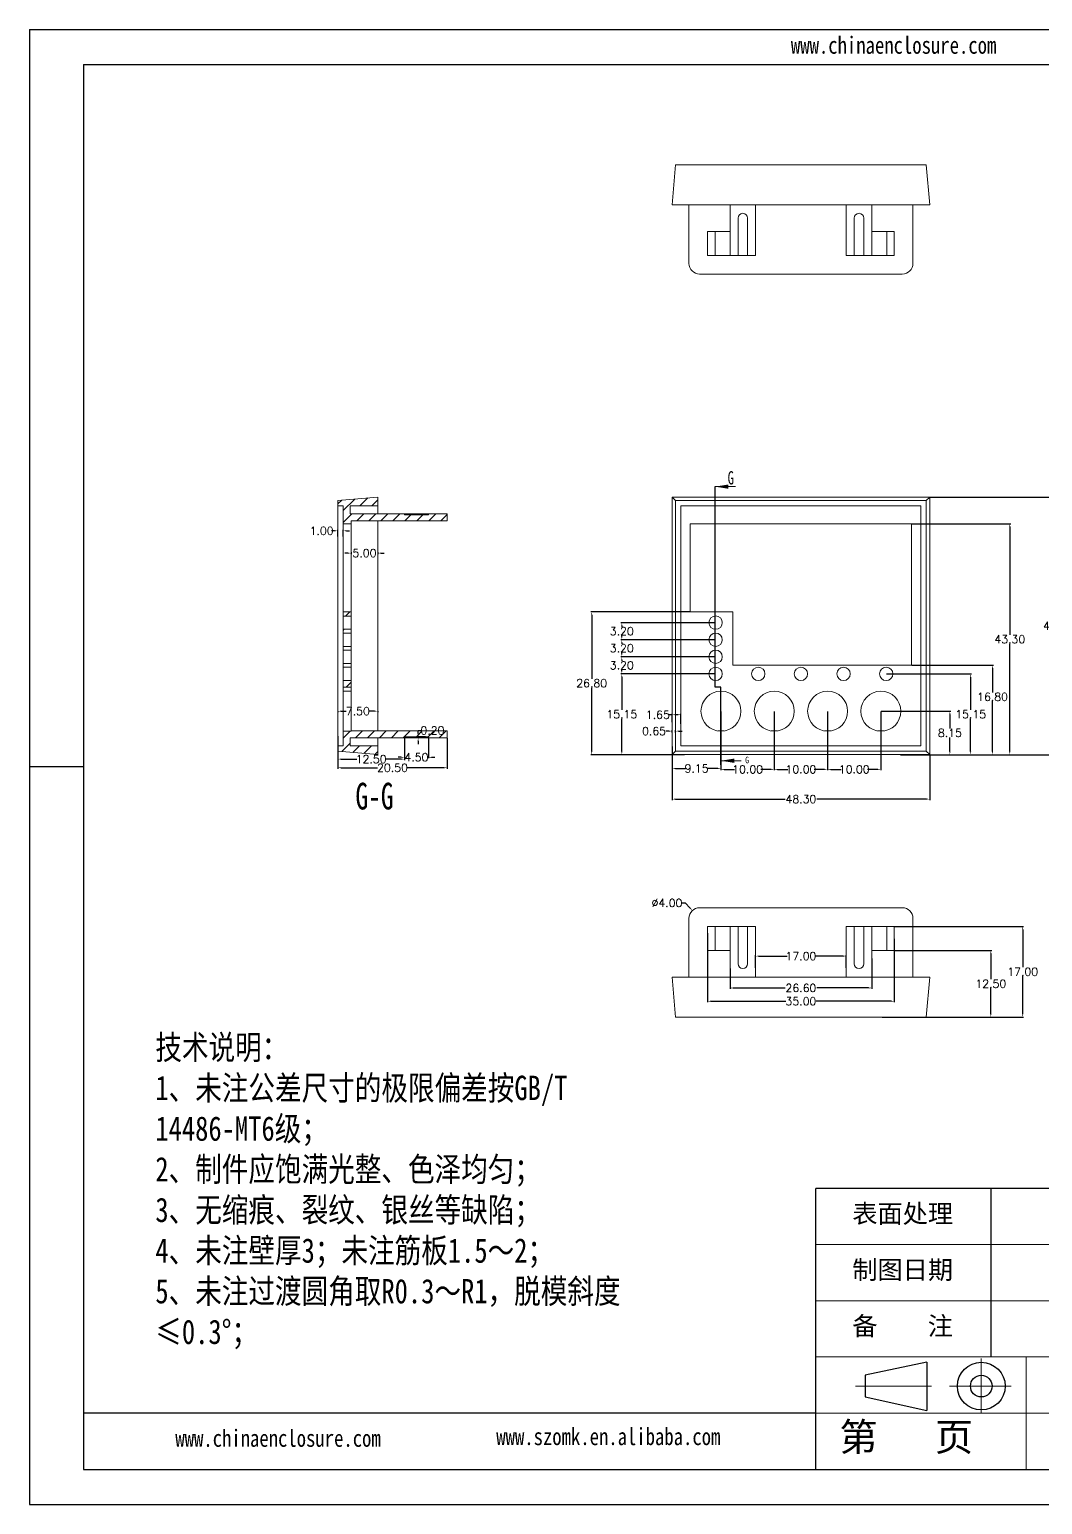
# Model space of a CAD drawing. Header units: inches. Extents: x 1392 to 2711, y 573 to 968.
# Drawn here: x 1993.6 to 2183.6, y 573 to 849.5 of the extents above; entities that cross this region are included whole.
import ezdxf

# ---------------------------------------------------------------- set-up
doc = ezdxf.new("R2010")
doc.units = ezdxf.units.IN
doc.linetypes.add('CENTER2', pattern=[28.575, 19.05, -3.175, 3.175, -3.175])
doc.layers.add('10', color=7, linetype='Continuous')
doc.layers.add('文字', color=81, linetype='Continuous')
for name, color, linetype, lineweight in [('粗实线', 7, 'Continuous', 30), ('细实线', 3, 'Continuous', 9), ('细点划线', 2, 'CENTER2', 9)]:
    doc.layers.add(name, color=color, linetype=linetype, lineweight=lineweight)
doc.styles.add('SLDTEXTSTYLE6', font='TXT', dxfattribs={"width": 0.7})
doc.styles.get("Standard").update_dxf_attribs({"font": 'txt', "bigfont": 'gbcbig.shx'})
doc.styles.add('宋体', font='', dxfattribs={"width": 0.8, "height": 3.5})
doc.styles.get('宋体').set_extended_font_data('SimSun')
doc.dimstyles.new('2', dxfattribs={"dimtxt": 1.5, "dimasz": 0.6, "dimexe": 0.18, "dimexo": 0.0625, "dimgap": 0.09, "dimtad": 0, "dimtih": 1, "dimtoh": 1, "dimzin": 0, "dimdsep": 46, "dimtxsty": 'Standard', "dimcen": 0, "dimadec": 0, "dimazin": 2, "dimtfac": 1, "dimtofl": 0, "dimtmove": 0, "dimatfit": 3, "dimfxl": 1, "dimtolj": 1, "dimtzin": 0, "dimarcsym": 0})
pattern_1 = [(45, (1381.9916, 284.9232), (-2.245064, 2.245064), [])]

# ---------------------------------------------------------------- blocks, each defined once
blk = doc.blocks.new('*D310')
at = {"color": 0, "lineweight": -2, "transparency": 16777216}
for p, q in [((2114.16, 713.47), (2114.16, 705.02)), ((2162.46, 713.47), (2162.46, 705.02)), ((2114.76, 705.2), (2135.35, 705.2)), ((2161.86, 705.2), (2141.28, 705.2))]:
    blk.add_line(p, q, dxfattribs=at)
at = {"color": 0, "transparency": 16777216}
for points in [[(2114.76, 705.3), (2114.76, 705.1), (2114.16, 705.2)], [(2161.86, 705.3), (2161.86, 705.1), (2162.46, 705.2)]]:
    blk.add_solid(points, dxfattribs=at)
at = {"layer": 'Defpoints', "color": 0, "transparency": 16777216}
for p in [(2114.16, 713.53), (2162.46, 713.53), (2162.46, 705.2)]:
    blk.add_point(p, dxfattribs=at)
at = {"color": 0, "transparency": 16777216, "insert": (2138.31, 705.2), "char_height": 1.5, "attachment_point": 5}
blk.add_mtext('\\A1;48.30', dxfattribs=at)
blk = doc.blocks.new('*D311')
at = {"color": 0, "lineweight": -2, "transparency": 16777216}
for p, q in [((2123.31, 721.62), (2123.31, 710.78)), ((2114.16, 715.04), (2114.16, 710.78)), ((2114.76, 710.96), (2116.65, 710.96)), ((2122.71, 710.96), (2120.83, 710.96))]:
    blk.add_line(p, q, dxfattribs=at)
at = {"color": 0, "transparency": 16777216}
for points in [[(2114.76, 711.06), (2114.76, 710.86), (2114.16, 710.96)], [(2122.71, 711.06), (2122.71, 710.86), (2123.31, 710.96)]]:
    blk.add_solid(points, dxfattribs=at)
at = {"layer": 'Defpoints', "color": 0, "transparency": 16777216}
for p in [(2123.31, 721.68), (2114.16, 715.1), (2123.31, 710.96)]:
    blk.add_point(p, dxfattribs=at)
at = {"color": 0, "transparency": 16777216, "insert": (2118.74, 710.96), "char_height": 1.5, "attachment_point": 5}
blk.add_mtext('\\A1;9.15', dxfattribs=at)
blk = doc.blocks.new('*D312')
at = {"color": 0, "lineweight": -2, "transparency": 16777216}
for p, q in [((2123.31, 721.56), (2123.31, 710.6)), ((2133.31, 721.62), (2133.31, 710.6)), ((2123.91, 710.78), (2125.85, 710.78)), ((2132.71, 710.78), (2130.78, 710.78))]:
    blk.add_line(p, q, dxfattribs=at)
at = {"color": 0, "transparency": 16777216}
for points in [[(2123.91, 710.88), (2123.91, 710.68), (2123.31, 710.78)], [(2132.71, 710.88), (2132.71, 710.68), (2133.31, 710.78)]]:
    blk.add_solid(points, dxfattribs=at)
at = {"layer": 'Defpoints', "color": 0, "transparency": 16777216}
for p in [(2123.31, 721.62), (2133.31, 721.68), (2133.31, 710.78)]:
    blk.add_point(p, dxfattribs=at)
at = {"color": 0, "transparency": 16777216, "insert": (2128.31, 710.78), "char_height": 1.5, "attachment_point": 5}
blk.add_mtext('\\A1;10.00', dxfattribs=at)
blk = doc.blocks.new('*D313')
at = {"color": 0, "lineweight": -2, "transparency": 16777216}
for p, q in [((2133.31, 721.62), (2133.31, 710.6)), ((2143.31, 721.62), (2143.31, 710.6)), ((2133.91, 710.78), (2135.85, 710.78)), ((2142.71, 710.78), (2140.78, 710.78))]:
    blk.add_line(p, q, dxfattribs=at)
at = {"color": 0, "transparency": 16777216}
for points in [[(2133.91, 710.88), (2133.91, 710.68), (2133.31, 710.78)], [(2142.71, 710.88), (2142.71, 710.68), (2143.31, 710.78)]]:
    blk.add_solid(points, dxfattribs=at)
at = {"layer": 'Defpoints', "color": 0, "transparency": 16777216}
for p in [(2133.31, 721.68), (2143.31, 721.68), (2143.31, 710.78)]:
    blk.add_point(p, dxfattribs=at)
at = {"color": 0, "transparency": 16777216, "insert": (2138.31, 710.78), "char_height": 1.5, "attachment_point": 5}
blk.add_mtext('\\A1;10.00', dxfattribs=at)
blk = doc.blocks.new('*D314')
at = {"color": 0, "lineweight": -2, "transparency": 16777216}
for p, q in [((2143.31, 721.62), (2143.31, 710.6)), ((2153.31, 721.62), (2153.31, 710.6)), ((2143.91, 710.78), (2145.85, 710.78)), ((2152.71, 710.78), (2150.78, 710.78))]:
    blk.add_line(p, q, dxfattribs=at)
at = {"color": 0, "transparency": 16777216}
for points in [[(2143.91, 710.88), (2143.91, 710.68), (2143.31, 710.78)], [(2152.71, 710.88), (2152.71, 710.68), (2153.31, 710.78)]]:
    blk.add_solid(points, dxfattribs=at)
at = {"layer": 'Defpoints', "color": 0, "transparency": 16777216}
for p in [(2143.31, 721.68), (2153.31, 721.68), (2153.31, 710.78)]:
    blk.add_point(p, dxfattribs=at)
at = {"color": 0, "transparency": 16777216, "insert": (2148.31, 710.78), "char_height": 1.5, "attachment_point": 5}
blk.add_mtext('\\A1;10.00', dxfattribs=at)
blk = doc.blocks.new('*D315')
at = {"color": 0, "lineweight": -2, "transparency": 16777216}
for p, q in [((2113.56, 717.95), (2112.96, 717.95)), ((2114.16, 717.7), (2114.16, 718.13)), ((2114.81, 717.7), (2114.81, 718.13)), ((2115.41, 717.95), (2116.01, 717.95))]:
    blk.add_line(p, q, dxfattribs=at)
at = {"color": 0, "transparency": 16777216}
for points in [[(2113.56, 718.05), (2113.56, 717.85), (2114.16, 717.95)], [(2115.41, 718.05), (2115.41, 717.85), (2114.81, 717.95)]]:
    blk.add_solid(points, dxfattribs=at)
at = {"layer": 'Defpoints', "color": 0, "transparency": 16777216}
for p in [(2114.16, 717.95), (2114.16, 717.63), (2114.81, 717.63)]:
    blk.add_point(p, dxfattribs=at)
at = {"color": 0, "transparency": 16777216, "insert": (2110.75, 717.95), "char_height": 1.5, "attachment_point": 5}
blk.add_mtext('\\A1;0.65', dxfattribs=at)
blk = doc.blocks.new('*D316')
at = {"color": 0, "lineweight": -2, "transparency": 16777216}
for p, q in [((2114.16, 721.02), (2113.56, 721.02)), ((2114.16, 719.6), (2114.16, 721.2)), ((2115.21, 721.02), (2114.76, 721.02)), ((2115.81, 719.3), (2115.81, 721.2))]:
    blk.add_line(p, q, dxfattribs=at)
at = {"color": 0, "transparency": 16777216}
for points in [[(2114.76, 721.12), (2114.76, 720.92), (2114.16, 721.02)], [(2115.21, 721.12), (2115.21, 720.92), (2115.81, 721.02)]]:
    blk.add_solid(points, dxfattribs=at)
at = {"layer": 'Defpoints', "color": 0, "transparency": 16777216}
for p in [(2114.16, 721.02), (2114.16, 719.53), (2115.81, 719.24)]:
    blk.add_point(p, dxfattribs=at)
at = {"color": 0, "transparency": 16777216, "insert": (2111.47, 721.02), "char_height": 1.5, "attachment_point": 5}
blk.add_mtext('\\A1;1.65', dxfattribs=at)
blk = doc.blocks.new('*D317')
at = {"color": 0, "lineweight": -2, "transparency": 16777216}
for p, q in [((2153.37, 721.68), (2166.43, 721.68)), ((2166.25, 721.08), (2166.25, 718.45)), ((2166.25, 714.13), (2166.25, 716.77)), ((2157.01, 713.53), (2166.43, 713.53))]:
    blk.add_line(p, q, dxfattribs=at)
at = {"color": 0, "transparency": 16777216}
for points in [[(2166.15, 721.08), (2166.35, 721.08), (2166.25, 721.68)], [(2166.15, 714.13), (2166.35, 714.13), (2166.25, 713.53)]]:
    blk.add_solid(points, dxfattribs=at)
at = {"layer": 'Defpoints', "color": 0, "transparency": 16777216}
for p in [(2153.31, 721.68), (2166.25, 721.68), (2156.95, 713.53)]:
    blk.add_point(p, dxfattribs=at)
at = {"color": 0, "transparency": 16777216, "insert": (2166.25, 717.61), "char_height": 1.5, "attachment_point": 5}
blk.add_mtext('\\A1;8.15', dxfattribs=at)
blk = doc.blocks.new('*D318')
at = {"color": 0, "lineweight": -2, "transparency": 16777216}
for p, q in [((2162.52, 761.83), (2186.8, 761.83)), ((2186.62, 761.23), (2186.62, 738.52)), ((2186.62, 714.13), (2186.62, 736.84)), ((2157.01, 713.53), (2186.8, 713.53))]:
    blk.add_line(p, q, dxfattribs=at)
at = {"color": 0, "transparency": 16777216}
for points in [[(2186.52, 761.23), (2186.72, 761.23), (2186.62, 761.83)], [(2186.52, 714.13), (2186.72, 714.13), (2186.62, 713.53)]]:
    blk.add_solid(points, dxfattribs=at)
at = {"layer": 'Defpoints', "color": 0, "transparency": 16777216}
for p in [(2162.46, 761.83), (2186.62, 761.83), (2156.95, 713.53)]:
    blk.add_point(p, dxfattribs=at)
at = {"color": 0, "transparency": 16777216, "insert": (2186.62, 737.68), "char_height": 1.5, "attachment_point": 5}
blk.add_mtext('\\A1;48.30', dxfattribs=at)
blk = doc.blocks.new('*D319')
at = {"color": 0, "lineweight": -2, "transparency": 16777216}
for p, q in [((2154.37, 728.68), (2170.33, 728.68)), ((2170.15, 728.08), (2170.15, 721.95)), ((2170.15, 714.13), (2170.15, 720.27)), ((2159.69, 713.53), (2170.33, 713.53))]:
    blk.add_line(p, q, dxfattribs=at)
at = {"color": 0, "transparency": 16777216}
for points in [[(2170.05, 728.08), (2170.25, 728.08), (2170.15, 728.68)], [(2170.05, 714.13), (2170.25, 714.13), (2170.15, 713.53)]]:
    blk.add_solid(points, dxfattribs=at)
at = {"layer": 'Defpoints', "color": 0, "transparency": 16777216}
for p in [(2154.31, 728.68), (2170.15, 728.68), (2159.63, 713.53)]:
    blk.add_point(p, dxfattribs=at)
at = {"color": 0, "transparency": 16777216, "insert": (2170.15, 721.11), "char_height": 1.5, "attachment_point": 5}
blk.add_mtext('\\A1;15.15', dxfattribs=at)
blk = doc.blocks.new('*D320')
at = {"color": 0, "lineweight": -2, "transparency": 16777216}
for p, q in [((2159.12, 730.33), (2174.44, 730.33)), ((2174.26, 729.73), (2174.26, 725.22)), ((2174.26, 714.13), (2174.26, 723.54)), ((2158.16, 713.53), (2174.44, 713.53))]:
    blk.add_line(p, q, dxfattribs=at)
at = {"color": 0, "transparency": 16777216}
for points in [[(2174.16, 729.73), (2174.36, 729.73), (2174.26, 730.33)], [(2174.16, 714.13), (2174.36, 714.13), (2174.26, 713.53)]]:
    blk.add_solid(points, dxfattribs=at)
at = {"layer": 'Defpoints', "color": 0, "transparency": 16777216}
for p in [(2159.06, 730.33), (2174.26, 730.33), (2158.1, 713.53)]:
    blk.add_point(p, dxfattribs=at)
at = {"color": 0, "transparency": 16777216, "insert": (2174.26, 724.38), "char_height": 1.5, "attachment_point": 5}
blk.add_mtext('\\A1;16.80', dxfattribs=at)
blk = doc.blocks.new('*D321')
at = {"color": 0, "lineweight": -2, "transparency": 16777216}
for p, q in [((2159.12, 756.83), (2177.67, 756.83)), ((2177.49, 756.23), (2177.49, 736.02)), ((2177.49, 714.13), (2177.49, 734.34)), ((2159.69, 713.53), (2177.67, 713.53))]:
    blk.add_line(p, q, dxfattribs=at)
at = {"color": 0, "transparency": 16777216}
for points in [[(2177.39, 756.23), (2177.59, 756.23), (2177.49, 756.83)], [(2177.39, 714.13), (2177.59, 714.13), (2177.49, 713.53)]]:
    blk.add_solid(points, dxfattribs=at)
at = {"layer": 'Defpoints', "color": 0, "transparency": 16777216}
for p in [(2159.06, 756.83), (2177.49, 756.83), (2159.63, 713.53)]:
    blk.add_point(p, dxfattribs=at)
at = {"color": 0, "transparency": 16777216, "insert": (2177.49, 735.18), "char_height": 1.5, "attachment_point": 5}
blk.add_mtext('\\A1;43.30', dxfattribs=at)
blk = doc.blocks.new('*D322')
at = {"color": 0, "lineweight": -2, "transparency": 16777216}
for p, q in [((2122.25, 728.68), (2104.53, 728.68)), ((2104.71, 728.08), (2104.71, 721.95)), ((2104.71, 714.13), (2104.71, 720.27)), ((2116.04, 713.53), (2104.53, 713.53))]:
    blk.add_line(p, q, dxfattribs=at)
at = {"color": 0, "transparency": 16777216}
for points in [[(2104.61, 728.08), (2104.81, 728.08), (2104.71, 728.68)], [(2104.61, 714.13), (2104.81, 714.13), (2104.71, 713.53)]]:
    blk.add_solid(points, dxfattribs=at)
at = {"layer": 'Defpoints', "color": 0, "transparency": 16777216}
for p in [(2104.71, 728.68), (2122.31, 728.68), (2116.1, 713.53)]:
    blk.add_point(p, dxfattribs=at)
at = {"color": 0, "transparency": 16777216, "insert": (2104.71, 721.11), "char_height": 1.5, "attachment_point": 5}
blk.add_mtext('\\A1;15.15', dxfattribs=at)
blk = doc.blocks.new('*D323')
at = {"color": 0, "lineweight": -2, "transparency": 16777216}
for p, q in [((2122.25, 731.88), (2104.53, 731.88)), ((2104.71, 731.28), (2104.71, 731.12)), ((2122.25, 728.68), (2104.53, 728.68)), ((2104.71, 729.28), (2104.71, 729.44))]:
    blk.add_line(p, q, dxfattribs=at)
at = {"color": 0, "transparency": 16777216}
for points in [[(2104.61, 731.28), (2104.81, 731.28), (2104.71, 731.88)], [(2104.61, 729.28), (2104.81, 729.28), (2104.71, 728.68)]]:
    blk.add_solid(points, dxfattribs=at)
at = {"layer": 'Defpoints', "color": 0, "transparency": 16777216}
for p in [(2104.71, 731.88), (2122.31, 731.88), (2122.31, 728.68)]:
    blk.add_point(p, dxfattribs=at)
at = {"color": 0, "transparency": 16777216, "insert": (2104.71, 730.28), "char_height": 1.5, "attachment_point": 5}
blk.add_mtext('\\A1;3.20', dxfattribs=at)
blk = doc.blocks.new('*D324')
at = {"color": 0, "lineweight": -2, "transparency": 16777216}
for p, q in [((2122.25, 735.08), (2104.53, 735.08)), ((2104.71, 734.48), (2104.71, 734.32)), ((2122.25, 731.88), (2104.53, 731.88)), ((2104.71, 732.48), (2104.71, 732.64))]:
    blk.add_line(p, q, dxfattribs=at)
at = {"color": 0, "transparency": 16777216}
for points in [[(2104.61, 734.48), (2104.81, 734.48), (2104.71, 735.08)], [(2104.61, 732.48), (2104.81, 732.48), (2104.71, 731.88)]]:
    blk.add_solid(points, dxfattribs=at)
at = {"layer": 'Defpoints', "color": 0, "transparency": 16777216}
for p in [(2104.71, 735.08), (2122.31, 735.08), (2122.31, 731.88)]:
    blk.add_point(p, dxfattribs=at)
at = {"color": 0, "transparency": 16777216, "insert": (2104.71, 733.48), "char_height": 1.5, "attachment_point": 5}
blk.add_mtext('\\A1;3.20', dxfattribs=at)
blk = doc.blocks.new('*D325')
at = {"color": 0, "lineweight": -2, "transparency": 16777216}
for p, q in [((2122.25, 738.28), (2104.53, 738.28)), ((2104.71, 737.68), (2104.71, 737.52)), ((2104.71, 735.68), (2104.71, 735.84)), ((2122.25, 735.08), (2104.53, 735.08))]:
    blk.add_line(p, q, dxfattribs=at)
at = {"color": 0, "transparency": 16777216}
for points in [[(2104.61, 737.68), (2104.81, 737.68), (2104.71, 738.28)], [(2104.61, 735.68), (2104.81, 735.68), (2104.71, 735.08)]]:
    blk.add_solid(points, dxfattribs=at)
at = {"layer": 'Defpoints', "color": 0, "transparency": 16777216}
for p in [(2122.31, 738.28), (2104.71, 735.08), (2122.31, 735.08)]:
    blk.add_point(p, dxfattribs=at)
at = {"color": 0, "transparency": 16777216, "insert": (2104.71, 736.68), "char_height": 1.5, "attachment_point": 5}
blk.add_mtext('\\A1;3.20', dxfattribs=at)
blk = doc.blocks.new('*D326')
at = {"color": 0, "lineweight": -2, "transparency": 16777216}
for p, q in [((2117.5, 740.33), (2098.88, 740.33)), ((2099.06, 739.73), (2099.06, 727.77)), ((2099.06, 714.13), (2099.06, 726.09)), ((2116.46, 713.53), (2098.88, 713.53))]:
    blk.add_line(p, q, dxfattribs=at)
at = {"color": 0, "transparency": 16777216}
for points in [[(2098.96, 739.73), (2099.16, 739.73), (2099.06, 740.33)], [(2098.96, 714.13), (2099.16, 714.13), (2099.06, 713.53)]]:
    blk.add_solid(points, dxfattribs=at)
at = {"layer": 'Defpoints', "color": 0, "transparency": 16777216}
for p in [(2117.56, 740.33), (2099.06, 713.53), (2116.52, 713.53)]:
    blk.add_point(p, dxfattribs=at)
at = {"color": 0, "transparency": 16777216, "insert": (2099.06, 726.93), "char_height": 1.5, "attachment_point": 5}
blk.add_mtext('\\A1;26.80', dxfattribs=at)
blk = doc.blocks.new('*D330')
at = {"color": 0, "lineweight": -2, "transparency": 16777216}
for p, q in [((2050.84, 755.5), (2050.24, 755.5)), ((2051.44, 754.41), (2051.44, 755.68)), ((2052.44, 754.41), (2052.44, 755.68)), ((2053.04, 755.5), (2053.64, 755.5))]:
    blk.add_line(p, q, dxfattribs=at)
at = {"color": 0, "transparency": 16777216}
for points in [[(2050.84, 755.6), (2050.84, 755.4), (2051.44, 755.5)], [(2053.04, 755.6), (2053.04, 755.4), (2052.44, 755.5)]]:
    blk.add_solid(points, dxfattribs=at)
at = {"layer": 'Defpoints', "color": 0, "transparency": 16777216}
for p in [(2051.44, 755.5), (2051.44, 754.34), (2052.44, 754.34)]:
    blk.add_point(p, dxfattribs=at)
at = {"color": 0, "transparency": 16777216, "insert": (2048.4, 755.5), "char_height": 1.5, "attachment_point": 5}
blk.add_mtext('\\A1;1.00', dxfattribs=at)
blk = doc.blocks.new('*D331')
at = {"color": 0, "lineweight": -2, "transparency": 16777216}
for p, q in [((2053.34, 751.32), (2052.74, 751.32)), ((2053.94, 751.49), (2053.94, 751.14)), ((2058.94, 751.49), (2058.94, 751.14)), ((2059.54, 751.32), (2060.14, 751.32))]:
    blk.add_line(p, q, dxfattribs=at)
at = {"color": 0, "transparency": 16777216}
for points in [[(2053.34, 751.42), (2053.34, 751.22), (2053.94, 751.32)], [(2059.54, 751.42), (2059.54, 751.22), (2058.94, 751.32)]]:
    blk.add_solid(points, dxfattribs=at)
at = {"layer": 'Defpoints', "color": 0, "transparency": 16777216}
for p in [(2053.94, 751.55), (2058.94, 751.55), (2058.94, 751.32)]:
    blk.add_point(p, dxfattribs=at)
at = {"color": 0, "transparency": 16777216, "insert": (2056.44, 751.32), "char_height": 1.5, "attachment_point": 5}
blk.add_mtext('\\A1;5.00', dxfattribs=at)
blk = doc.blocks.new('*D332')
at = {"color": 0, "lineweight": -2, "transparency": 16777216}
for p, q in [((2051.44, 721.68), (2051.44, 721.51)), ((2052.04, 721.69), (2052.98, 721.69)), ((2058.34, 721.69), (2057.41, 721.69)), ((2058.94, 721.68), (2058.94, 721.51))]:
    blk.add_line(p, q, dxfattribs=at)
at = {"color": 0, "transparency": 16777216}
for points in [[(2052.04, 721.79), (2052.04, 721.59), (2051.44, 721.69)], [(2058.34, 721.79), (2058.34, 721.59), (2058.94, 721.69)]]:
    blk.add_solid(points, dxfattribs=at)
at = {"layer": 'Defpoints', "color": 0, "transparency": 16777216}
for p in [(2051.44, 721.75), (2058.94, 721.75), (2058.94, 721.69)]:
    blk.add_point(p, dxfattribs=at)
at = {"color": 0, "transparency": 16777216, "insert": (2055.19, 721.69), "char_height": 1.5, "attachment_point": 5}
blk.add_mtext('\\A1;7.50', dxfattribs=at)
blk = doc.blocks.new('*D333')
at = {"color": 0, "lineweight": -2, "transparency": 16777216}
for p, q in [((2071.94, 716.62), (2071.94, 710.9)), ((2051.44, 714.12), (2051.44, 710.9)), ((2052.04, 711.08), (2058.85, 711.08)), ((2071.34, 711.08), (2064.53, 711.08))]:
    blk.add_line(p, q, dxfattribs=at)
at = {"color": 0, "transparency": 16777216}
for points in [[(2052.04, 711.18), (2052.04, 710.98), (2051.44, 711.08)], [(2071.34, 711.18), (2071.34, 710.98), (2071.94, 711.08)]]:
    blk.add_solid(points, dxfattribs=at)
at = {"layer": 'Defpoints', "color": 0, "transparency": 16777216}
for p in [(2071.94, 716.68), (2051.44, 714.18), (2071.94, 711.08)]:
    blk.add_point(p, dxfattribs=at)
at = {"color": 0, "transparency": 16777216, "insert": (2061.69, 711.08), "char_height": 1.5, "attachment_point": 5}
blk.add_mtext('\\A1;20.50', dxfattribs=at)
blk = doc.blocks.new('*D334')
at = {"color": 0, "lineweight": -2, "transparency": 16777216}
for p, q in [((2051.44, 717.02), (2051.44, 712.52)), ((2063.94, 716.62), (2063.94, 712.52)), ((2052.04, 712.7), (2054.98, 712.7)), ((2063.34, 712.7), (2060.41, 712.7))]:
    blk.add_line(p, q, dxfattribs=at)
at = {"color": 0, "transparency": 16777216}
for points in [[(2052.04, 712.8), (2052.04, 712.6), (2051.44, 712.7)], [(2063.34, 712.8), (2063.34, 712.6), (2063.94, 712.7)]]:
    blk.add_solid(points, dxfattribs=at)
at = {"layer": 'Defpoints', "color": 0, "transparency": 16777216}
for p in [(2051.44, 717.08), (2063.94, 716.68), (2051.44, 712.7)]:
    blk.add_point(p, dxfattribs=at)
at = {"color": 0, "transparency": 16777216, "insert": (2057.69, 712.7), "char_height": 1.5, "attachment_point": 5}
blk.add_mtext('\\A1;12.50', dxfattribs=at)
blk = doc.blocks.new('*D335')
at = {"color": 0, "lineweight": -2, "transparency": 16777216}
for p, q in [((2067.86, 716.88), (2066.32, 716.88)), ((2067.86, 716.68), (2066.32, 716.68)), ((2066.5, 717.48), (2066.5, 718.08)), ((2066.5, 718.08), (2067.1, 718.08)), ((2066.5, 716.08), (2066.5, 715.48))]:
    blk.add_line(p, q, dxfattribs=at)
at = {"color": 0, "transparency": 16777216}
for points in [[(2066.4, 717.48), (2066.6, 717.48), (2066.5, 716.88)], [(2066.4, 716.08), (2066.6, 716.08), (2066.5, 716.68)]]:
    blk.add_solid(points, dxfattribs=at)
at = {"layer": 'Defpoints', "color": 0, "transparency": 16777216}
for p in [(2066.5, 716.88), (2067.92, 716.88), (2067.92, 716.68)]:
    blk.add_point(p, dxfattribs=at)
at = {"color": 0, "transparency": 16777216, "insert": (2069.19, 718.08), "char_height": 1.5, "attachment_point": 5}
blk.add_mtext('\\A1;0.20', dxfattribs=at)
blk = doc.blocks.new('*D336')
at = {"color": 0, "lineweight": -2, "transparency": 16777216}
for p, q in [((2063.94, 716.82), (2063.94, 712.86)), ((2068.44, 716.72), (2068.44, 712.86)), ((2063.34, 713.04), (2062.74, 713.04)), ((2069.04, 713.04), (2069.64, 713.04))]:
    blk.add_line(p, q, dxfattribs=at)
at = {"color": 0, "transparency": 16777216}
for points in [[(2063.34, 713.14), (2063.34, 712.94), (2063.94, 713.04)], [(2069.04, 713.14), (2069.04, 712.94), (2068.44, 713.04)]]:
    blk.add_solid(points, dxfattribs=at)
at = {"layer": 'Defpoints', "color": 0, "transparency": 16777216}
for p in [(2063.94, 716.88), (2068.44, 716.78), (2068.44, 713.04)]:
    blk.add_point(p, dxfattribs=at)
at = {"color": 0, "transparency": 16777216, "insert": (2066.19, 713.04), "char_height": 1.5, "attachment_point": 5}
blk.add_mtext('\\A1;4.50', dxfattribs=at)
blk = doc.blocks.new('*D337')
at = {"color": 0, "lineweight": -2, "transparency": 16777216}
for p, q in [((2155.87, 676.83), (2174.11, 676.83)), ((2173.93, 676.23), (2173.93, 671.42)), ((2173.93, 664.93), (2173.93, 669.74)), ((2153.55, 664.33), (2174.11, 664.33))]:
    blk.add_line(p, q, dxfattribs=at)
at = {"color": 0, "transparency": 16777216}
for points in [[(2173.83, 676.23), (2174.03, 676.23), (2173.93, 676.83)], [(2173.83, 664.93), (2174.03, 664.93), (2173.93, 664.33)]]:
    blk.add_solid(points, dxfattribs=at)
at = {"layer": 'Defpoints', "color": 0, "transparency": 16777216}
for p in [(2155.81, 676.83), (2173.93, 676.83), (2153.48, 664.33)]:
    blk.add_point(p, dxfattribs=at)
at = {"color": 0, "transparency": 16777216, "insert": (2173.93, 670.58), "char_height": 1.5, "attachment_point": 5}
blk.add_mtext('\\A1;12.50', dxfattribs=at)
blk = doc.blocks.new('*D338')
at = {"color": 0, "lineweight": -2, "transparency": 16777216}
for p, q in [((2155.87, 681.33), (2180.09, 681.33)), ((2179.91, 680.73), (2179.91, 673.67)), ((2179.91, 664.93), (2179.91, 671.99)), ((2153.61, 664.33), (2180.09, 664.33))]:
    blk.add_line(p, q, dxfattribs=at)
at = {"color": 0, "transparency": 16777216}
for points in [[(2179.81, 680.73), (2180.01, 680.73), (2179.91, 681.33)], [(2179.81, 664.93), (2180.01, 664.93), (2179.91, 664.33)]]:
    blk.add_solid(points, dxfattribs=at)
at = {"layer": 'Defpoints', "color": 0, "transparency": 16777216}
for p in [(2155.81, 681.33), (2179.91, 681.33), (2153.55, 664.33)]:
    blk.add_point(p, dxfattribs=at)
at = {"color": 0, "transparency": 16777216, "insert": (2179.91, 672.83), "char_height": 1.5, "attachment_point": 5}
blk.add_mtext('\\A1;17.00', dxfattribs=at)
blk = doc.blocks.new('*D339')
at = {"color": 0, "lineweight": -2, "transparency": 16777216}
for p, q in [((2129.81, 673.56), (2129.81, 675.95)), ((2130.41, 675.77), (2135.72, 675.77)), ((2146.21, 675.77), (2140.9, 675.77)), ((2146.81, 673.56), (2146.81, 675.95))]:
    blk.add_line(p, q, dxfattribs=at)
at = {"color": 0, "transparency": 16777216}
for points in [[(2130.41, 675.87), (2130.41, 675.67), (2129.81, 675.77)], [(2146.21, 675.87), (2146.21, 675.67), (2146.81, 675.77)]]:
    blk.add_solid(points, dxfattribs=at)
at = {"layer": 'Defpoints', "color": 0, "transparency": 16777216}
for p in [(2146.81, 675.77), (2129.81, 673.5), (2146.81, 673.5)]:
    blk.add_point(p, dxfattribs=at)
at = {"color": 0, "transparency": 16777216, "insert": (2138.31, 675.77), "char_height": 1.5, "attachment_point": 5}
blk.add_mtext('\\A1;17.00', dxfattribs=at)
blk = doc.blocks.new('*D340')
at = {"color": 0, "lineweight": -2, "transparency": 16777216}
for p, q in [((2151.61, 675.35), (2151.61, 669.61)), ((2125.01, 673.44), (2125.01, 669.61)), ((2125.61, 669.79), (2135.35, 669.79)), ((2151.01, 669.79), (2141.28, 669.79))]:
    blk.add_line(p, q, dxfattribs=at)
at = {"color": 0, "transparency": 16777216}
for points in [[(2125.61, 669.89), (2125.61, 669.69), (2125.01, 669.79)], [(2151.01, 669.89), (2151.01, 669.69), (2151.61, 669.79)]]:
    blk.add_solid(points, dxfattribs=at)
at = {"layer": 'Defpoints', "color": 0, "transparency": 16777216}
for p in [(2151.61, 675.42), (2125.01, 673.5), (2151.61, 669.79)]:
    blk.add_point(p, dxfattribs=at)
at = {"color": 0, "transparency": 16777216, "insert": (2138.31, 669.79), "char_height": 1.5, "attachment_point": 5}
blk.add_mtext('\\A1;26.60', dxfattribs=at)
blk = doc.blocks.new('*D341')
at = {"color": 0, "lineweight": -2, "transparency": 16777216}
for p, q in [((2120.81, 680.06), (2120.81, 667.13)), ((2155.81, 679.02), (2155.81, 667.13)), ((2121.41, 667.31), (2135.47, 667.31)), ((2155.21, 667.31), (2141.15, 667.31))]:
    blk.add_line(p, q, dxfattribs=at)
at = {"color": 0, "transparency": 16777216}
for points in [[(2121.41, 667.41), (2121.41, 667.21), (2120.81, 667.31)], [(2155.21, 667.41), (2155.21, 667.21), (2155.81, 667.31)]]:
    blk.add_solid(points, dxfattribs=at)
at = {"layer": 'Defpoints', "color": 0, "transparency": 16777216}
for p in [(2120.81, 680.12), (2155.81, 679.08), (2155.81, 667.31)]:
    blk.add_point(p, dxfattribs=at)
at = {"color": 0, "transparency": 16777216, "insert": (2138.31, 667.31), "char_height": 1.5, "attachment_point": 5}
blk.add_mtext('\\A1;35.00', dxfattribs=at)
blk = doc.blocks.new('*D342')
at = {"color": 0, "lineweight": -2, "transparency": 16777216}
for p, q in [((2116.02, 685.73), (2116.62, 685.73)), ((2116.62, 685.73), (2117.54, 684.73))]:
    blk.add_line(p, q, dxfattribs=at)
at = {"color": 0, "transparency": 16777216}
blk.add_solid([(2117.62, 684.8), (2117.47, 684.67), (2117.95, 684.3)], dxfattribs=at)
at = {"layer": 'Defpoints', "color": 0, "transparency": 16777216}
for p in [(2117.95, 684.3), (2120.67, 681.36)]:
    blk.add_point(p, dxfattribs=at)
at = {"color": 0, "transparency": 16777216, "insert": (2113.18, 685.73), "char_height": 1.5, "attachment_point": 5}
blk.add_mtext('\\A1;∅4.00', dxfattribs=at)

msp = doc.modelspace()

# ---------------------------------------------------------------- hatches: boundary and pattern name
at = {"linetype": 'Continuous', "lineweight": 0}
h = msp.add_hatch(dxfattribs=at)
h.set_pattern_fill('ANSI31', color=4, scale=0.5, style=0)
h.paths.add_polyline_path([(2053.743, 758.685), (2053.743, 760.185), (2058.943, 760.185), (2058.943, 761.835), (2051.443, 761.185), (2051.443, 760.185), (2052.443, 760.185), (2052.443, 756.835), (2053.943, 756.835), (2053.943, 757.385), (2071.943, 757.385), (2071.943, 758.685), (2068.443, 758.685), (2068.443, 758.485), (2063.943, 758.485), (2063.943, 758.685)], flags=0)
h = msp.add_hatch(dxfattribs=at)
h.set_pattern_fill('ANSI31', color=4, scale=0.5, style=0)
h.paths.add_polyline_path([(2052.443, 740.335), (2052.443, 739.531), (2053.943, 739.531), (2053.943, 740.335)], flags=0)
h = msp.add_hatch(dxfattribs=at)
h.set_pattern_fill('ANSI31', color=4, scale=0.5, style=0)
h.paths.add_polyline_path([(2052.443, 737.038), (2052.443, 736.331), (2053.943, 736.331), (2053.943, 737.038)], flags=0)
h = msp.add_hatch(dxfattribs=at)
h.set_pattern_fill('ANSI31', style=0)
h.set_pattern_definition(pattern_1)
h.paths.add_polyline_path([(2052.443, 733.838), (2052.443, 733.131), (2053.943, 733.131), (2053.943, 733.838)], flags=0)
h = msp.add_hatch(dxfattribs=at)
h.set_pattern_fill('ANSI31', style=0)
h.set_pattern_definition(pattern_1)
h.paths.add_polyline_path([(2052.443, 730.638), (2052.443, 729.931), (2053.943, 729.931), (2053.943, 730.638)], flags=0)
h = msp.add_hatch(dxfattribs=at)
h.set_pattern_fill('ANSI31', color=4, scale=0.5, style=0)
h.paths.add_polyline_path([(2052.443, 727.438), (2052.443, 726.178), (2053.943, 726.178), (2053.943, 727.438)], flags=0)
h = msp.add_hatch(dxfattribs=at)
h.set_pattern_fill('ANSI31', style=0)
h.set_pattern_definition(pattern_1)
h.paths.add_polyline_path([(2052.443, 726.178), (2052.443, 725.435), (2053.943, 725.435), (2053.943, 726.178)], flags=0)
h = msp.add_hatch(dxfattribs=at)
h.set_pattern_fill('ANSI31', color=4, scale=0.5, style=0)
h.paths.add_polyline_path([(2058.943, 715.185), (2053.743, 715.185), (2053.743, 716.685), (2063.943, 716.685), (2063.943, 716.885), (2068.443, 716.885), (2068.443, 716.685), (2071.943, 716.685), (2071.943, 717.985), (2053.943, 717.985), (2053.943, 717.935), (2052.443, 717.935), (2052.443, 715.185), (2051.443, 715.185), (2051.443, 714.185), (2058.943, 713.535)], flags=0)

# ---------------------------------------------------------------- linework, layer by layer
for p, q in [((1993.597, 849.489), (2384.692, 849.489)), ((1993.597, 849.489), (1993.597, 572.957)), ((2003.717, 842.905), (2378.108, 842.905)), ((2003.717, 842.905), (2003.717, 579.541)), ((2003.717, 711.223), (1993.597, 711.223)), ((1993.597, 700.981), (1993.597, 572.957)), ((2220.09, 632.214), (2141.081, 632.214)), ((2141.081, 579.541), (2141.081, 632.214)), ((2174.001, 600.61), (2174.001, 632.214)), ((2141.081, 590.075), (2003.717, 590.075)), ((2003.717, 579.541), (2378.108, 579.541)), ((1993.597, 572.957), (2384.692, 572.957)), ((1993.597, 572.957), (2174.659, 572.957))]:
    msp.add_line(p, q)
at = {"color": 7, "linetype": 'Continuous', "lineweight": 15}
for p, q in [((2114.162, 816.629), (2114.812, 824.129)), ((2161.812, 824.129), (2114.812, 824.129)), ((2162.462, 816.629), (2161.812, 824.129)), ((2162.462, 816.629), (2114.162, 816.629)), ((2117.312, 805.629), (2117.312, 816.629)), ((2125.012, 816.629), (2125.012, 811.629)), ((2129.812, 807.129), (2129.812, 816.629)), ((2146.812, 816.629), (2146.812, 807.129)), ((2151.612, 811.629), (2151.612, 816.629)), ((2159.312, 816.629), (2159.312, 805.629)), ((2126.512, 807.129), (2126.512, 814.129)), ((2128.312, 814.129), (2128.312, 807.129)), ((2148.312, 807.129), (2148.312, 814.129)), ((2150.112, 814.129), (2150.112, 807.129)), ((2120.812, 811.629), (2120.812, 807.129)), ((2125.012, 811.629), (2120.812, 811.629)), ((2122.212, 807.129), (2122.212, 811.629)), ((2125.012, 811.629), (2125.012, 807.129)), ((2155.812, 811.629), (2151.612, 811.629)), ((2151.612, 807.129), (2151.612, 811.629)), ((2154.412, 811.629), (2154.412, 807.129)), ((2155.812, 807.129), (2155.812, 811.629)), ((2120.812, 807.129), (2129.812, 807.129)), ((2155.812, 807.129), (2146.812, 807.129)), ((2157.312, 803.629), (2119.312, 803.629)), ((2058.943, 761.835), (2051.443, 761.185)), ((2051.443, 760.185), (2051.443, 761.185)), ((2058.943, 760.185), (2058.943, 761.835)), ((2114.162, 713.535), (2114.162, 761.835)), ((2114.162, 761.835), (2114.812, 761.185)), ((2114.162, 761.835), (2162.462, 761.835)), ((2114.812, 714.185), (2114.812, 761.185)), ((2114.812, 761.185), (2161.812, 761.185)), ((2161.812, 761.185), (2162.462, 761.835)), ((2161.812, 761.185), (2161.812, 714.185)), ((2162.462, 761.835), (2162.462, 713.535)), ((2052.443, 760.185), (2051.443, 760.185)), ((2051.443, 715.185), (2051.443, 760.185)), ((2052.443, 756.835), (2052.443, 760.185)), ((2058.943, 760.185), (2053.743, 760.185)), ((2053.743, 760.185), (2053.743, 758.685)), ((2053.743, 758.685), (2063.943, 758.685)), ((2058.943, 760.185), (2058.943, 758.685)), ((2063.943, 758.685), (2063.943, 758.485)), ((2068.443, 758.685), (2063.943, 758.685)), ((2063.943, 758.485), (2068.443, 758.485)), ((2068.443, 758.485), (2068.443, 758.685)), ((2068.443, 758.685), (2071.943, 758.685)), ((2071.943, 757.385), (2071.943, 758.685)), ((2115.812, 760.185), (2160.812, 760.185)), ((2115.812, 715.185), (2115.812, 760.185)), ((2160.812, 760.185), (2160.812, 715.185)), ((2053.943, 756.835), (2052.443, 756.835)), ((2052.443, 740.335), (2052.443, 756.835)), ((2071.943, 757.385), (2053.943, 757.385)), ((2053.943, 757.385), (2053.943, 756.835)), ((2053.943, 740.335), (2053.943, 756.835)), ((2058.943, 757.385), (2058.943, 717.985)), ((2117.562, 756.835), (2159.062, 756.835)), ((2117.562, 740.335), (2117.562, 756.835)), ((2159.062, 756.835), (2159.062, 730.335)), ((2052.443, 740.335), (2053.943, 740.335)), ((2052.443, 739.531), (2052.443, 740.335)), ((2052.443, 739.531), (2053.943, 739.531)), ((2052.443, 739.531), (2052.443, 737.038)), ((2053.943, 740.335), (2053.943, 739.531)), ((2053.943, 737.038), (2053.943, 739.531)), ((2125.562, 740.335), (2117.562, 740.335)), ((2125.562, 730.335), (2125.562, 740.335)), ((2053.943, 737.038), (2052.443, 737.038)), ((2052.443, 736.331), (2052.443, 737.038)), ((2052.443, 736.331), (2053.943, 736.331)), ((2052.443, 736.331), (2052.443, 733.838)), ((2053.943, 733.838), (2053.943, 736.331)), ((2053.943, 733.838), (2052.443, 733.838)), ((2052.443, 733.131), (2052.443, 733.838)), ((2052.443, 733.131), (2053.943, 733.131)), ((2052.443, 733.131), (2052.443, 730.638)), ((2053.943, 733.838), (2053.943, 733.131)), ((2053.943, 730.638), (2053.943, 733.131)), ((2053.943, 730.638), (2052.443, 730.638)), ((2052.443, 729.931), (2052.443, 730.638)), ((2053.943, 730.638), (2053.943, 729.931)), ((2159.062, 730.335), (2125.562, 730.335)), ((2052.443, 729.931), (2053.943, 729.931)), ((2052.443, 729.931), (2052.443, 727.438)), ((2053.943, 727.438), (2052.443, 727.438)), ((2052.443, 726.178), (2052.443, 727.438)), ((2053.943, 727.438), (2053.943, 729.931)), ((2053.943, 727.438), (2053.943, 726.178)), ((2052.443, 725.435), (2052.443, 726.178)), ((2052.443, 726.178), (2053.943, 726.178)), ((2052.443, 725.435), (2052.443, 717.935)), ((2052.443, 725.435), (2053.943, 725.435)), ((2053.943, 726.178), (2053.943, 725.435)), ((2053.943, 717.985), (2053.943, 725.435)), ((2052.443, 715.185), (2052.443, 717.935)), ((2053.943, 717.935), (2052.443, 717.935)), ((2053.743, 716.685), (2053.743, 715.185)), ((2063.943, 716.685), (2053.743, 716.685)), ((2053.943, 717.935), (2053.943, 717.985)), ((2071.943, 717.985), (2053.943, 717.985)), ((2058.943, 716.685), (2058.943, 715.185)), ((2068.443, 716.885), (2063.943, 716.885)), ((2063.943, 716.685), (2063.943, 716.885)), ((2063.943, 716.685), (2068.443, 716.685)), ((2068.443, 716.885), (2068.443, 716.685)), ((2071.943, 716.685), (2068.443, 716.685)), ((2071.943, 716.685), (2071.943, 717.985)), ((2122.701, 717.985), (2123.922, 717.985)), ((2132.701, 717.985), (2133.922, 717.985)), ((2142.701, 717.985), (2143.922, 717.985)), ((2152.701, 717.985), (2153.922, 717.985)), ((2051.443, 714.185), (2051.443, 715.185)), ((2051.443, 715.185), (2052.443, 715.185)), ((2051.443, 714.185), (2058.943, 713.535)), ((2053.743, 715.185), (2058.943, 715.185)), ((2058.943, 713.535), (2058.943, 715.185)), ((2114.162, 713.535), (2114.812, 714.185)), ((2162.462, 713.535), (2114.162, 713.535)), ((2161.812, 714.185), (2114.812, 714.185)), ((2160.812, 715.185), (2115.812, 715.185)), ((2162.462, 713.535), (2161.812, 714.185)), ((2119.312, 684.829), (2157.312, 684.829)), ((2117.312, 682.829), (2117.312, 671.829)), ((2129.812, 681.329), (2120.812, 681.329)), ((2120.812, 681.329), (2120.812, 676.829)), ((2122.212, 681.329), (2122.212, 676.829)), ((2125.012, 676.829), (2125.012, 681.329)), ((2126.512, 681.329), (2126.512, 674.329)), ((2128.312, 674.329), (2128.312, 681.329)), ((2129.812, 671.829), (2129.812, 681.329)), ((2155.812, 681.329), (2146.812, 681.329)), ((2146.812, 681.329), (2146.812, 671.829)), ((2148.312, 674.329), (2148.312, 681.329)), ((2150.112, 681.329), (2150.112, 674.329)), ((2151.612, 676.829), (2151.612, 681.329)), ((2154.412, 681.329), (2154.412, 676.829)), ((2155.812, 676.829), (2155.812, 681.329)), ((2159.312, 671.829), (2159.312, 682.829)), ((2120.812, 676.829), (2125.012, 676.829)), ((2125.012, 676.829), (2125.012, 671.829)), ((2151.612, 671.829), (2151.612, 676.829)), ((2151.612, 676.829), (2155.812, 676.829)), ((2114.162, 671.829), (2162.462, 671.829)), ((2114.162, 671.829), (2114.812, 664.329)), ((2161.812, 664.329), (2162.462, 671.829)), ((2114.812, 664.329), (2161.812, 664.329))]:
    msp.add_line(p, q, dxfattribs=at)
at = {"color": 1}
for p, q in [((2122.214, 726.178), (2122.214, 763.786)), ((2123.312, 726.178), (2122.214, 726.178)), ((2123.312, 711.65), (2123.312, 726.178))]:
    msp.add_line(p, q, dxfattribs=at)
at = {"color": 7, "linetype": 'Continuous', "lineweight": 0}
for p, q in [((2126.014, 763.786), (2122.214, 763.786)), ((2127.112, 712.399), (2123.312, 712.399))]:
    msp.add_line(p, q, dxfattribs=at)
at = {"color": 4, "linetype": 'Continuous', "lineweight": 0}
msp.add_line((2053.943, 737.038), (2053.943, 736.331), dxfattribs=at)
at = {"color": 7, "linetype": 'Continuous', "lineweight": 15}
for centre, radius in [((2122.312, 738.285), 1.25), ((2122.312, 735.085), 1.25), ((2122.312, 731.885), 1.25), ((2122.312, 728.685), 1.25), ((2130.312, 728.685), 1.25), ((2138.312, 728.685), 1.25), ((2146.312, 728.685), 1.25), ((2154.312, 728.685), 1.25), ((2123.312, 721.685), 3.75), ((2133.312, 721.685), 3.75), ((2143.312, 721.685), 3.75), ((2153.312, 721.685), 3.75)]:
    msp.add_circle(centre, radius, dxfattribs=at)
for centre, radius, start, end in [((2127.412, 814.129), 0.9, 0, 180), ((2149.212, 814.129), 0.9, 360, 180), ((2119.312, 805.629), 2, 180, 270), ((2157.312, 805.629), 2, 270, 0), ((2119.312, 682.829), 2, 90, 180), ((2157.312, 682.829), 2, 0, 90), ((2127.412, 674.329), 0.9, 180, 0), ((2149.212, 674.329), 0.9, 180, 0)]:
    msp.add_arc(centre, radius, start, end, dxfattribs=at)
at = {"color": 7, "linetype": 'Continuous', "lineweight": 0}
for points in [[(2122.214, 763.786), (2124.714, 763.386), (2124.714, 764.186)], [(2123.312, 712.399), (2125.812, 711.999), (2125.812, 712.799)]]:
    msp.add_solid(points, dxfattribs=at)
at = {"layer": '粗实线', "color": 7}
for p, q in [((2161.901, 599.624), (2150.39, 597.185)), ((2161.901, 599.624), (2161.901, 590.603)), ((2150.39, 597.185), (2150.39, 593.114)), ((2150.39, 593.114), (2161.901, 590.603))]:
    msp.add_line(p, q, dxfattribs=at)
for radius in [4.475, 2.035]:
    msp.add_circle((2172.145, 595.149), radius, dxfattribs=at)
at = {"layer": '细实线', "color": 7}
for p, q in [((2220.09, 621.679), (2141.081, 621.679)), ((2220.09, 611.144), (2141.081, 611.144)), ((2378.108, 600.61), (2141.081, 600.61)), ((2180.585, 600.61), (2180.585, 579.541)), ((2220.09, 590.075), (2141.081, 590.075))]:
    msp.add_line(p, q, dxfattribs=at)
at = {"layer": '细点划线', "color": 7}
for p, q in [((2172.145, 600.301), (2172.145, 590.075)), ((2148.555, 595.149), (2162.782, 595.149)), ((2166.16, 595.149), (2177.726, 595.149))]:
    msp.add_line(p, q, dxfattribs=at)

# ---------------------------------------------------------------- texts
at = {"color": 7, "linetype": 'Continuous', "attachment_point": 1, "style": 'SLDTEXTSTYLE6'}
for insert, char_height in [((2124.56, 766.695), 2.5), ((2127.85, 713.162), 1.25)]:
    msp.add_mtext('G', dxfattribs=dict(at, insert=insert, char_height=char_height))
at = {"char_height": 3.46447, "width": 1969.02996, "attachment_point": 1}
for s, insert in [('{\\fSimHei|b0|i0|c134|p49;表面处理}', (2147.951, 629.224)), ('{\\fSimHei|b0|i0|c134|p49;制图日期}', (2147.951, 618.689)), ('{\\fSimHei|b0|i0|c134|p49;备    注}', (2147.951, 608.155))]:
    msp.add_mtext(s, dxfattribs=dict(at, insert=insert))
at = {"layer": '10', "color": 0, "insert": (2058.314, 708.267), "char_height": 5, "attachment_point": 2, "style": 'SLDTEXTSTYLE6'}
msp.add_mtext('G-G', dxfattribs=at)
at = {"layer": '文字', "color": 0, "attachment_point": 1, "style": '宋体'}
for s, insert, char_height, width in [('www.chinaenclosure.com', (2136.428, 848.161), 3.21889, 56.55282), ('{\\H1.111x;技术说明：\\P1、未注公差尺寸的极限偏差按GB/T 14486-MT6级；\\P2、制件应饱满光整、色泽均匀；\\P3、无缩痕、裂纹、银丝等缺陷；\\P4、未注壁厚3；未注筋板1.5～2；\\P5、未注过渡圆角取R0.3～R1，脱模斜度≤0.3%%D；}', (2017.21, 660.968), 4.11506, 92.68925), ('www.chinaenclosure.com', (2020.952, 586.993), 3.21889, 56.55282), ('www.szomk.en.alibaba.com', (2081.159, 587.311), 3.21889, 56.55282)]:
    msp.add_mtext(s, dxfattribs=dict(at, insert=insert, char_height=char_height, width=width))
at = {"layer": '细实线', "color": 7, "insert": (2145.513, 588.265), "char_height": 5.26728, "width": 39.50457, "attachment_point": 1}
msp.add_mtext('{\\fSimSun|b0|i0|c134|p54;第   页}', dxfattribs=at)

# ---------------------------------------------------------------- dimensions: what is measured, and where the dimension line sits
for base, p1, p2, picture, middle in [((2186.615, 761.835), (2156.945, 713.535), (2162.462, 761.835), '*D318', (2186.615, 737.685)), ((2174.262, 730.335), (2158.102, 713.535), (2159.062, 730.335), '*D320', (2174.262, 724.379))]:
    dim = msp.add_linear_dim(base=base, p1=p1, p2=p2, angle=90, dimstyle='2')
    dim.commit()
    dim.dimension.update_dxf_attribs({"geometry": picture, "text_midpoint": middle, "dimtype": 160})
for base, p1, p2, picture, middle in [((2051.443, 755.5), (2052.443, 754.344), (2051.443, 754.344), '*D330', (2048.403, 755.5)), ((2058.943, 751.317), (2053.943, 751.554), (2058.943, 751.554), '*D331', (2056.443, 751.317)), ((2058.943, 721.688), (2051.443, 721.747), (2058.943, 721.747), '*D332', (2055.193, 721.688)), ((2114.162, 721.022), (2115.812, 719.236), (2114.162, 719.534), '*D316', (2111.472, 721.022)), ((2123.312, 710.965), (2114.162, 715.1), (2123.312, 721.685), '*D311', (2118.737, 710.965)), ((2133.312, 710.785), (2123.312, 721.622), (2133.312, 721.685), '*D312', (2128.312, 710.785)), ((2143.312, 710.785), (2133.312, 721.685), (2143.312, 721.685), '*D313', (2138.312, 710.785)), ((2153.312, 710.785), (2143.312, 721.685), (2153.312, 721.685), '*D314', (2148.312, 710.785)), ((2051.443, 712.701), (2063.943, 716.685), (2051.443, 717.082), '*D334', (2057.693, 712.701)), ((2071.943, 711.081), (2051.443, 714.185), (2071.943, 716.685), '*D333', (2061.693, 711.081)), ((2068.443, 713.041), (2063.943, 716.885), (2068.443, 716.785), '*D336', (2066.193, 713.041)), ((2114.162, 717.955), (2114.812, 717.634), (2114.162, 717.634), '*D315', (2110.747, 717.955)), ((2162.462, 705.205), (2114.162, 713.535), (2162.462, 713.535), '*D310', (2138.312, 705.205)), ((2155.812, 667.306), (2120.812, 680.119), (2155.812, 679.079), '*D341', (2138.312, 667.306)), ((2151.612, 669.793), (2125.012, 673.503), (2151.612, 675.416), '*D340', (2138.312, 669.793)), ((2146.812, 675.77), (2129.812, 673.499), (2146.812, 673.499), '*D339', (2138.312, 675.77))]:
    dim = msp.add_linear_dim(base=base, p1=p1, p2=p2, dimstyle='2')
    dim.commit()
    dim.dimension.update_dxf_attribs({"geometry": picture, "text_midpoint": middle})
for base, p1, p2, picture, middle in [((2177.491, 756.835), (2159.626, 713.535), (2159.062, 756.835), '*D321', (2177.491, 735.185)), ((2099.061, 713.535), (2117.562, 740.335), (2116.524, 713.535), '*D326', (2099.061, 726.935)), ((2104.71, 735.085), (2122.312, 738.285), (2122.312, 735.085), '*D325', (2104.71, 736.685)), ((2104.71, 735.085), (2122.312, 731.885), (2122.312, 735.085), '*D324', (2104.71, 733.485)), ((2104.71, 731.885), (2122.312, 728.685), (2122.312, 731.885), '*D323', (2104.71, 730.285)), ((2104.71, 728.685), (2116.101, 713.535), (2122.312, 728.685), '*D322', (2104.71, 721.11)), ((2170.148, 728.685), (2159.626, 713.535), (2154.312, 728.685), '*D319', (2170.148, 721.11)), ((2066.503, 716.885), (2067.925, 716.685), (2067.925, 716.885), '*D335', (2069.193, 718.085)), ((2166.255, 721.685), (2156.945, 713.535), (2153.312, 721.685), '*D317', (2166.255, 717.61)), ((2179.906, 681.329), (2153.545, 664.329), (2155.812, 681.329), '*D338', (2179.906, 672.829)), ((2173.932, 676.829), (2153.483, 664.329), (2155.812, 676.829), '*D337', (2173.932, 670.579))]:
    dim = msp.add_linear_dim(base=base, p1=p1, p2=p2, angle=90, dimstyle='2')
    dim.commit()
    dim.dimension.update_dxf_attribs({"geometry": picture, "text_midpoint": middle})
dim = msp.add_diameter_dim_2p(p1=(2120.673, 681.364), p2=(2117.951, 684.295), dimstyle='2')
dim.commit()
dim.dimension.update_dxf_attribs({"geometry": '*D342', "text_midpoint": (2113.18, 685.729), "dimtype": 163})

doc.saveas('drawing.dxf')
